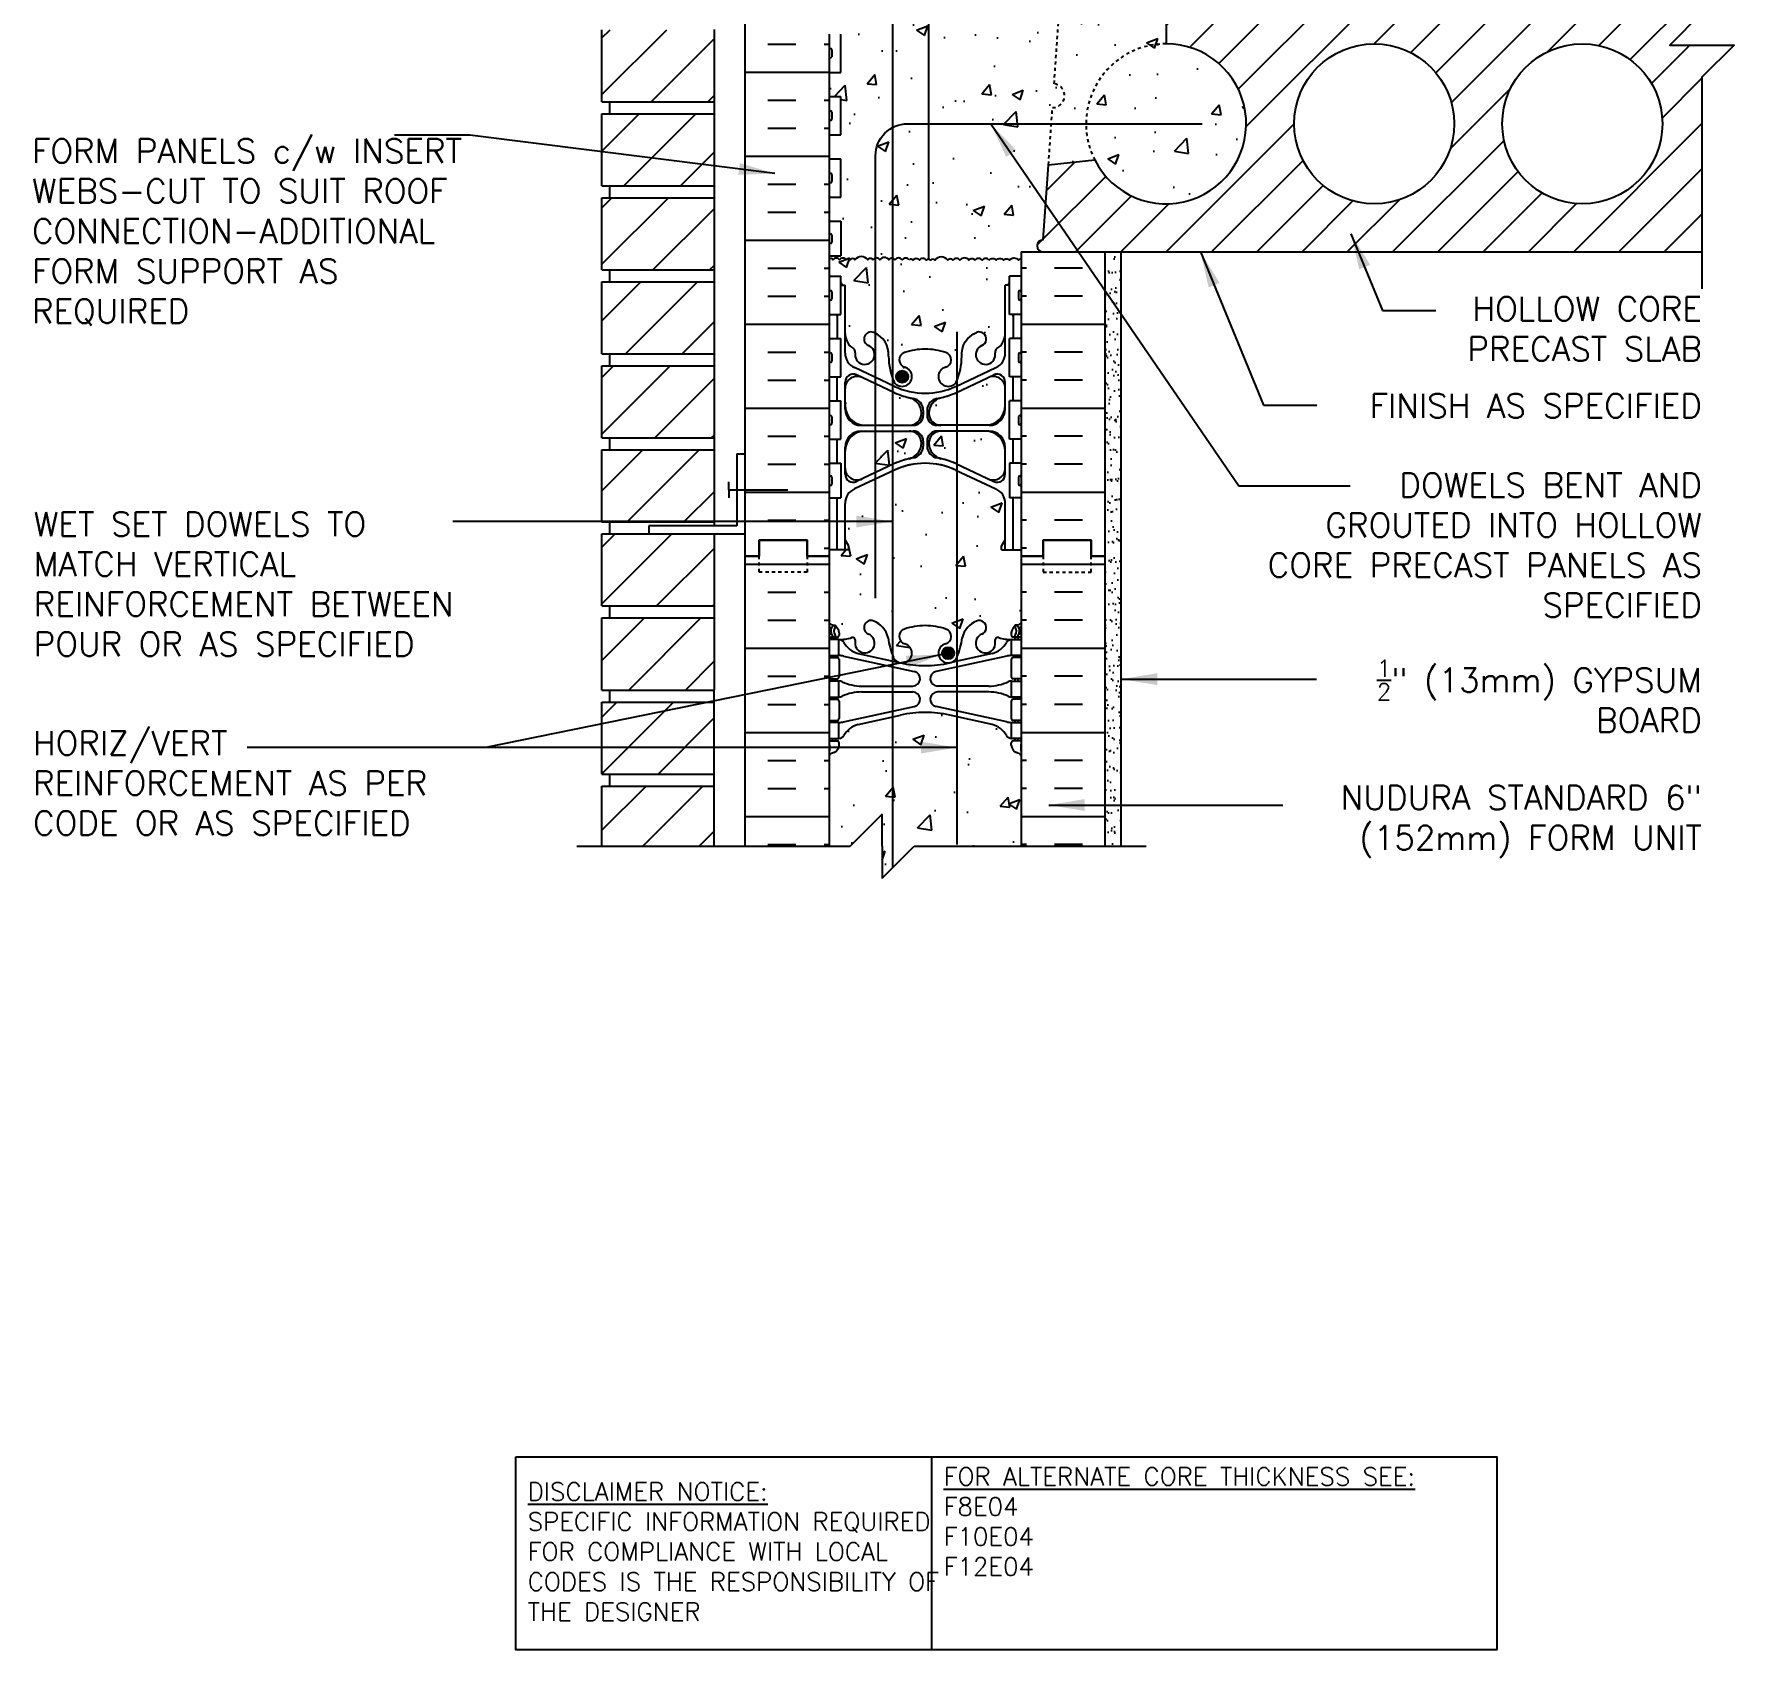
# Model space of a CAD drawing. Header units: inches. Extents: x 72.5 to 125.7, y 105.3 to 183.4.
# Drawn here: x 72.6 to 125.7, y 105.3 to 155.7 of the extents above; entities that cross this region are included whole.
import ezdxf

# ---------------------------------------------------------------- set-up
doc = ezdxf.new("R2010")
doc.units = ezdxf.units.IN
doc.header["$LTSCALE"] = 0.5
doc.header["$MEASUREMENT"] = 0
doc.linetypes.add('DASHED2', pattern=[0.375, 0.25, -0.125])
doc.linetypes.add('HIDDEN2', pattern=[0.1875, 0.125, -0.0625])
for name, color, linetype in [('HATCH', 12, 'Continuous'), ('Hidden2', 12, 'HIDDEN2'), ('line25', 2, 'Continuous'), ('LINE3', 3, 'Continuous'), ('LINE50', 5, 'Continuous'), ('LINE9', 9, 'Continuous'), ('TEXT', 4, 'Continuous'), ('Web_Edge', 9, 'Continuous')]:
    doc.layers.add(name, color=color, linetype=linetype)
doc.styles.add('DIM', font='romans.shx', dxfattribs={"width": 0.7})
doc.styles.add('ROMANS', font='romans.shx', dxfattribs={"height": 0.75})
doc.styles.get("Standard").update_dxf_attribs({"font": 'romans.shx', "height": 0.75})
doc.dimstyles.new('ext_12', dxfattribs={"dimscale": 12, "dimtxt": 0.09375, "dimasz": 0.09375, "dimexe": 0.09375, "dimexo": 0.0625, "dimgap": 0.0625, "dimtad": 1, "dimdec": 1, "dimzin": 3, "dimdsep": 46, "dimlunit": 4, "dimtxsty": 'DIM', "dimcen": 0.09, "dimdle": 0.09375, "dimclrt": 4, "dimadec": 0, "dimazin": 0, "dimtfac": 1, "dimtdec": 1, "dimtmove": 2, "dimatfit": 3, "dimfxl": 1, "dimfrac": 2, "dimtolj": 1, "dimtzin": 0, "dimarcsym": 0})

msp = doc.modelspace()

# ---------------------------------------------------------------- hatches: boundary and pattern name
at = {"layer": 'HATCH'}
h = msp.add_hatch(dxfattribs=at)
h.set_pattern_fill('ANSI31', color=256, scale=10, style=0)
h.set_pattern_definition([(45, (92.695, 173.9259), (-0.883883, 0.883883), [])])
h.paths.add_polyline_path([(93.801, 174.886), (90.301, 174.886), (90.301, 172.636), (93.801, 172.636)])
h.paths.add_polyline_path([(93.801, 177.511), (90.301, 177.511), (90.301, 175.261), (93.801, 175.261)])
h.paths.add_polyline_path([(93.801, 180.136), (90.301, 180.136), (90.301, 177.886), (93.801, 177.886)])
h.paths.add_polyline_path([(93.805, 158.504), (90.301, 158.504), (90.301, 156.254), (93.806, 156.254)])
h.paths.add_polyline_path([(93.804, 161.129), (90.301, 161.129), (90.301, 158.879), (93.805, 158.879)])
h.paths.add_polyline_path([(93.803, 163.754), (90.301, 163.754), (90.301, 161.504), (93.804, 161.504)])
h.paths.add_polyline_path([(93.802, 166.44), (90.301, 166.44), (90.301, 164.129), (93.803, 164.129)])
h.paths.add_polyline_path([(93.801, 169.636), (90.301, 169.636), (90.301, 168.94), (93.801, 168.94)])
h.paths.add_polyline_path([(93.801, 172.261), (90.301, 172.261), (90.301, 170.011), (93.801, 170.011)])
h.paths.add_polyline_path([(93.802, 132.254), (90.301, 132.254), (90.301, 130.381), (93.801, 130.381)])
h.paths.add_polyline_path([(93.802, 134.879), (90.301, 134.879), (90.301, 132.629), (93.802, 132.629)])
h.paths.add_polyline_path([(93.803, 137.504), (90.301, 137.504), (90.301, 135.254), (93.802, 135.254)])
h.paths.add_polyline_path([(93.803, 140.129), (91.763, 140.129), (90.301, 140.129), (90.301, 137.879), (93.803, 137.879)])
h.paths.add_polyline_path([(93.803, 142.754), (90.301, 142.754), (90.301, 140.504), (93.803, 140.504)])
h.paths.add_polyline_path([(93.804, 145.379), (90.301, 145.379), (90.301, 143.129), (93.804, 143.129)])
h.paths.add_polyline_path([(93.804, 148.004), (90.301, 148.004), (90.301, 145.754), (93.804, 145.754)])
h.paths.add_polyline_path([(93.805, 150.629), (90.301, 150.629), (90.301, 148.379), (93.804, 148.379)])
h.paths.add_polyline_path([(93.805, 153.254), (90.301, 153.254), (90.301, 151.004), (93.805, 151.004)])
h.paths.add_polyline_path([(93.806, 155.879), (90.301, 155.879), (90.301, 153.629), (93.805, 153.629)])
h = msp.add_hatch(dxfattribs=at)
h.set_pattern_fill('AR-CONC', color=256, scale=0.5)
h.paths.add_polyline_path([(103.399, 176.923, 0.336749), (102.737, 176.818, 0.520567), (102.35, 176.818, 0.520567), (101.85, 176.818, 0.520567), (101.004, 176.818, 0.520567), (100.722, 176.818, 0.520567), (99.827, 176.818, 0.520567), (99.087, 176.818, 0.520567), (98.394, 176.818, 0.520567), (98.174, 176.818, 0.321585), (97.399, 176.843), (97.399, 176.219, 0.064398), (97.509, 176.153), (97.599, 176.153), (97.599, 176.111, -0.249069), (97.709, 175.904), (97.709, 175.837, -0.414214), (97.646, 175.774), (97.599, 175.774), (97.599, 175.704), (97.704, 175.704, 0.10046), (98.098, 175.761, -0.601435), (98.217, 175.656, 2.182095), (98.627, 175.869, -1), (98.791, 176.278, -0.24438), (99.239, 175.757, 0.053157), (99.405, 175.143, 0.223253), (99.605, 174.978), (99.625, 174.974, 0.955472), (99.763, 175.567, -0.735593), (99.75, 176.025, -0.082755), (100.399, 176.133, -0.082755), (101.047, 176.025, -0.735593), (101.035, 175.567, 0.955472), (101.173, 174.974), (101.193, 174.978, 0.223253), (101.393, 175.143, 0.053157), (101.559, 175.757, -0.24438), (102.007, 176.278, -1), (102.171, 175.869, 2.182095), (102.581, 175.656, -0.601435), (102.7, 175.761, 0.10046), (103.094, 175.704), (103.199, 175.704), (103.199, 175.774), (103.151, 175.774, -0.414214), (103.089, 175.837), (103.089, 175.904, -0.249069), (103.199, 176.111), (103.199, 176.153), (103.289, 176.153, 0.064398), (103.399, 176.219)])
h.paths.add_polyline_path([(103.399, 172.089, 0.082415), (103.256, 172.168, -0.317837), (103.089, 172.404), (103.089, 172.472, -0.414214), (103.151, 172.534), (103.199, 172.534), (103.199, 172.604), (103.094, 172.604, -0.188973), (102.938, 172.699, 0.196323), (102.489, 173.045), (101.167, 173.336, 0.057795), (100.399, 173.425, 0.057795), (99.631, 173.336), (98.309, 173.045, 0.196323), (97.86, 172.699, -0.188973), (97.704, 172.604), (97.599, 172.604), (97.599, 172.534), (97.646, 172.534, -0.414214), (97.709, 172.472), (97.709, 172.404, -0.317837), (97.542, 172.168, 0.082415), (97.399, 172.089), (97.399, 168.94), (97.663, 168.94), (98.663, 167.94), (98.663, 169.94), (99.663, 168.94), (103.399, 168.94)])
h.paths.add_polyline_path([(103.399, 166.44), (99.663, 166.44), (98.663, 167.44), (98.663, 165.44), (97.663, 166.44), (97.399, 166.44), (97.399, 163.659, 0.082415), (97.542, 163.579, -0.317837), (97.709, 163.344), (97.709, 163.276, -0.414214), (97.646, 163.214), (97.599, 163.214), (97.599, 163.144), (97.704, 163.144, -0.188973), (97.86, 163.049, 0.196323), (98.309, 162.703), (99.631, 162.412, 0.057795), (100.399, 162.323, 0.057795), (101.167, 162.412), (102.489, 162.703, 0.196323), (102.938, 163.049, -0.188973), (103.094, 163.144), (103.199, 163.144), (103.199, 163.214), (103.151, 163.214, -0.414214), (103.089, 163.276), (103.089, 163.344, -0.317837), (103.256, 163.579, 0.082415), (103.399, 163.659)])
h.paths.add_polyline_path([(103.399, 159.529, 0.064398), (103.289, 159.595), (103.199, 159.595), (103.199, 159.637, -0.249069), (103.089, 159.844), (103.089, 159.911, -0.414214), (103.151, 159.974), (103.199, 159.974), (103.199, 160.044), (103.094, 160.044, 0.10046), (102.7, 159.987, -0.601435), (102.581, 160.092, 2.182095), (102.171, 159.879, -1), (102.007, 159.47, -0.24438), (101.559, 159.991, 0.053157), (101.393, 160.605, 1.553132), (101.035, 160.181, -0.735593), (101.047, 159.723, -0.082755), (100.399, 159.614, -0.082755), (99.75, 159.723, -0.735593), (99.763, 160.181, 1.553132), (99.405, 160.605, 0.053157), (99.239, 159.991, -0.24438), (98.791, 159.47, -1), (98.627, 159.879, 2.182095), (98.217, 160.092, -0.601435), (98.098, 159.987, 0.10046), (97.704, 160.044), (97.599, 160.044), (97.599, 159.974), (97.646, 159.974, -0.414214), (97.709, 159.911), (97.709, 159.844, -0.249069), (97.599, 159.637), (97.599, 159.595), (97.509, 159.595, 0.064398), (97.399, 159.529), (97.399, 157.44), (97.399, 155.745), (97.475, 155.745), (97.475, 156.747, -0.379483), (97.967, 157.19), (104.086, 157.19), (104.086, 157.44), (103.399, 157.44)])
h.paths.add_polyline_path([(104.375, 153.445, 0.932515), (104.427, 154.192), (104.62, 156.94), (97.968, 156.94, 0.366745), (97.725, 156.729), (97.725, 155.745), (97.764, 155.745), (97.764, 154.545), (97.399, 154.545), (97.399, 153.795), (97.764, 153.795), (97.764, 152.595), (97.399, 152.595), (97.399, 151.845), (97.764, 151.845), (97.764, 150.645), (97.399, 150.645), (97.399, 149.895), (97.764, 149.895), (97.764, 148.815), (97.399, 148.815), (97.399, 148.707, -0.498871), (97.519, 148.692, -0.520567), (97.723, 148.692, -0.520567), (97.93, 148.692, -0.520567), (98.068, 148.692, -0.520567), (98.206, 148.692, -0.520567), (98.604, 148.692, -0.520567), (98.765, 148.692, -0.520567), (98.986, 148.692, -0.520567), (99.266, 148.692, -0.520567), (99.453, 148.692, -0.520567), (99.68, 148.692, -0.507124), (99.899, 148.692, -0.498871), (100.019, 148.678, -0.520567), (100.223, 148.678, -0.520567), (100.43, 148.678, -0.520567), (100.568, 148.678, -0.520567), (100.706, 148.678, -0.520567), (101.104, 148.678, -0.520567), (101.265, 148.678, -0.520567), (101.486, 148.678, -0.520567), (101.766, 148.678, -0.520567), (101.953, 148.678, -0.520567), (102.18, 148.678, -0.507124), (102.399, 148.678, -0.507124), (102.618, 148.678, -0.520567), (102.845, 148.678, -0.520567), (103.031, 148.678, -0.520567), (103.312, 148.678, -0.198272), (103.399, 148.734), (103.399, 148.94), (104.086, 148.94, -1), (104.086, 149.315), (104.25, 151.659)])
h.paths.add_polyline_path([(107.926, 155.44), (107.926, 156.94), (106.898, 156.94), (106.898, 156.542), (106.804, 156.355), (106.71, 156.542), (106.71, 156.94), (106.024, 156.94), (104.62, 156.94), (104.427, 154.192, -0.932515), (104.375, 153.445), (104.25, 151.659), (105.696, 151.811, -0.559194)])
h.paths.add_polyline_path([(107.926, 155.44, 0.559194), (105.696, 151.811, 1.788289)])
h.paths.add_polyline_path([(102.899, 147.902), (102.999, 147.902), (102.999, 147.932, -0.327813), (103.034, 147.98), (103.034, 148.185), (103.399, 148.185), (103.399, 148.734, 0.198272), (103.312, 148.678, 0.520567), (103.031, 148.678, 0.520567), (102.845, 148.678, 0.520567), (102.618, 148.678, 0.507124), (102.399, 148.678, 0.507124), (102.18, 148.678, 0.520567), (101.953, 148.678, 0.520567), (101.766, 148.678, 0.520567), (101.486, 148.678, 0.520567), (101.265, 148.678, 0.520567), (101.104, 148.678, 0.520567), (100.706, 148.678, 0.520567), (100.568, 148.678, 0.520567), (100.43, 148.678, 0.520567), (100.223, 148.678, 0.520567), (100.019, 148.678, 0.498871), (99.899, 148.692, 0.507124), (99.68, 148.692, 0.520567), (99.453, 148.692, 0.520567), (99.266, 148.692, 0.520567), (98.986, 148.692, 0.520567), (98.765, 148.692, 0.520567), (98.604, 148.692, 0.520567), (98.206, 148.692, 0.520567), (98.068, 148.692, 0.520567), (97.93, 148.692, 0.520567), (97.723, 148.692, 0.520567), (97.519, 148.692, 0.498871), (97.399, 148.707), (97.399, 148.185), (97.764, 148.185), (97.764, 147.98, -0.327813), (97.799, 147.932), (97.799, 147.902), (97.899, 147.902), (97.899, 146.387, 0.258958), (98.158, 145.92, -0.31131), (98.215, 145.79, 2.127293), (98.627, 146.014, -1), (98.791, 146.423, -0.325306), (99.257, 145.681, 0.10488), (99.43, 144.869, 1.422913), (99.763, 145.336, -0.735593), (99.75, 145.794, -0.082755), (100.399, 145.902, -0.082755), (101.047, 145.794, -0.735593), (101.035, 145.336, 1.422913), (101.368, 144.869, 0.10488), (101.541, 145.681, -0.325306), (102.007, 146.423, -1), (102.171, 146.014, 2.127293), (102.583, 145.79, -0.31131), (102.64, 145.92, 0.258958), (102.899, 146.387)])
h.paths.add_polyline_path([(102.899, 141.084, 0.291097), (102.611, 141.537), (101.353, 142.126, 0.093369), (100.546, 142.333, 0.016332), (100.399, 142.338, 0.109869), (99.445, 142.126), (98.187, 141.537, 0.291097), (97.899, 141.084), (97.899, 139.943), (98.019, 139.743), (98.019, 139.631), (97.399, 139.631), (97.399, 139.44), (97.399, 137.351, 0.064398), (97.509, 137.285), (97.599, 137.285), (97.599, 137.243, -0.249069), (97.709, 137.036), (97.709, 136.969, -0.414214), (97.646, 136.906), (97.599, 136.906), (97.599, 136.836), (97.704, 136.836, 0.10046), (98.098, 136.893, -0.601435), (98.217, 136.788, 2.182095), (98.627, 137.001, -1), (98.791, 137.41, -0.24438), (99.239, 136.889, 0.053157), (99.405, 136.275, 1.553132), (99.763, 136.699, -0.735593), (99.75, 137.157, -0.082755), (100.399, 137.265, -0.082755), (101.047, 137.157, -0.735593), (101.035, 136.699, 1.553132), (101.393, 136.275, 0.053157), (101.559, 136.889, -0.24438), (102.007, 137.41, -1), (102.171, 137.001, 2.182095), (102.581, 136.788, -0.601435), (102.7, 136.893, 0.10046), (103.094, 136.836), (103.199, 136.836), (103.199, 136.906), (103.151, 136.906, -0.414214), (103.089, 136.969), (103.089, 137.036, -0.249069), (103.199, 137.243), (103.199, 137.285), (103.289, 137.285, 0.064398), (103.399, 137.351), (103.399, 139.44), (103.399, 139.631), (102.779, 139.631), (102.779, 139.743), (102.899, 139.943)])
h.paths.add_polyline_path([(103.399, 133.221, 0.082415), (103.256, 133.3, -0.317837), (103.089, 133.536), (103.089, 133.604, -0.414214), (103.151, 133.666), (103.199, 133.666), (103.199, 133.736), (103.094, 133.736, -0.188973), (102.938, 133.831, 0.196323), (102.489, 134.177), (101.167, 134.468, 0.057795), (100.399, 134.557, 0.057795), (99.631, 134.468), (98.309, 134.177, 0.196323), (97.86, 133.831, -0.188973), (97.704, 133.736), (97.599, 133.736), (97.599, 133.666), (97.646, 133.666, -0.414214), (97.709, 133.604), (97.709, 133.536, -0.317837), (97.542, 133.3, 0.082415), (97.399, 133.221), (97.399, 130.381), (98.055, 130.381), (99.055, 131.381), (99.055, 130.381), (99.055, 129.381), (100.055, 130.381), (103.399, 130.381)])
h.paths.add_polyline_path([(99.896, 144.385, -0.053094), (99.445, 144.54), (98.433, 145.014, 0.549071), (97.899, 144.674), (97.899, 144.147, 0.414214), (98.524, 143.522), (99.909, 143.522, 0.085652), (100.035, 143.544, 0.316711), (100.284, 143.896, 0.350119)])
h.paths.add_polyline_path([(100.284, 142.968, 0.413582), (99.909, 143.342), (98.524, 143.342, 0.414214), (97.899, 142.717), (97.899, 142.19, 0.549071), (98.433, 141.851), (99.445, 142.325, -0.053094), (99.896, 142.48, 0.350119)])
h.paths.add_polyline_path([(102.899, 142.717, 0.414214), (102.274, 143.342), (100.889, 143.342, 0.413582), (100.514, 142.968, 0.350119), (100.902, 142.48, -0.053094), (101.353, 142.325), (102.365, 141.851, 0.549071), (102.899, 142.19)])
h.paths.add_polyline_path([(102.899, 144.674, 0.549071), (102.365, 145.014), (101.353, 144.54, -0.053094), (100.902, 144.385, 0.350119), (100.514, 143.896, 0.413582), (100.889, 143.522), (102.274, 143.522, 0.414214), (102.899, 144.147)])
h = msp.add_hatch(dxfattribs=at)
h.set_pattern_fill('INSUL', color=256, scale=7, style=0)
h.set_pattern_definition([(0, (-2828.7627, -257.5695), (0, 2.625), []), (0, (-2828.7627, -256.6945), (0, 2.625), [0.875, -0.875]), (0, (-2828.7627, -255.8195), (0, 2.625), [0.875, -0.875])])
h.paths.add_polyline_path([(94.774, 139.44), (95.211, 139.44), (95.211, 139.94), (96.711, 139.94), (96.711, 139.44), (97.399, 139.44), (97.399, 157.44), (96.711, 157.44), (96.711, 157.94), (95.211, 157.94), (95.211, 157.44), (94.774, 157.44)])
h = msp.add_hatch(dxfattribs=at)
h.set_pattern_fill('ANSI31', color=256, scale=8, style=0)
edge = h.paths.add_edge_path()
edge.add_arc((114.426, 152.94), 2.5, 0, 360)
edge = h.paths.add_edge_path()
edge.add_arc((120.926, 152.94), 2.5, 0, 360)
edge = h.paths.add_edge_path()
edge.add_line((124.664, 148.94), (124.664, 154.401))
edge.add_line((124.664, 154.401), (125.664, 155.401))
edge.add_line((125.664, 155.401), (123.664, 155.401))
edge.add_line((123.664, 155.401), (124.664, 156.401))
edge.add_line((124.664, 156.401), (124.664, 156.94))
edge.add_line((124.664, 156.94), (107.926, 156.94))
edge.add_line((107.926, 156.94), (107.926, 155.44))
edge.add_arc((107.926, 152.94), 2.5, -153.1454, 90, ccw=False)
edge.add_line((105.696, 151.811), (104.25, 151.659))
edge.add_line((104.25, 151.659), (104.086, 149.315))
edge.add_arc((104.086, 149.127), 0.188, 90, 270)
edge.add_line((104.086, 148.94), (124.664, 148.94))
h = msp.add_hatch(dxfattribs=at)
h.set_pattern_fill('AR-CONC', color=256, scale=0.5, style=0)
h.paths.add_polyline_path([(108.205, 154.901), (107.959, 154.901), (107.959, 152.834), (108.205, 152.886)])
h = msp.add_hatch(dxfattribs=at)
h.set_pattern_fill('INSUL', color=256, scale=7, style=0)
h.set_pattern_definition([(180, (3029.5604, -257.5695), (0, 2.625), []), (180, (3029.5604, -256.6945), (0, 2.625), [0.875, -0.875]), (180, (3029.5604, -255.8195), (0, 2.625), [0.875, -0.875])])
h.paths.add_polyline_path([(106.024, 148.94), (103.399, 148.94), (103.399, 139.44), (104.086, 139.44), (104.086, 139.94), (105.586, 139.94), (105.586, 139.44), (106.024, 139.44)])
h = msp.add_hatch(dxfattribs=at)
h.set_pattern_fill('AR-SAND', color=256, scale=0.25, style=0)
h.set_pattern_definition([(37.5, (-69.43486, -19.1663), (-0.01574834, 0.48170594), [0, -0.38, 0, -0.425, 0, -0.40625]), (7.5, (-69.43486, -19.1663), (0.4424442, 0.7055365), [0, -0.205, 0, -0.3425, 0, -0.13125]), (327.5, (-69.74236, -19.1663), (0.7785355, 0.00141476), [0, -0.125, 0, -0.45, 0, -0.5875]), (317.5, (-69.74236, -19.1663), (0.7515317, 0.2194189), [0, -0.0625, 0, -0.295, 0, -0.3375])])
h.paths.add_polyline_path([(106.024, 139.381), (106.024, 130.381), (106.524, 130.381), (106.524, 148.94), (106.024, 148.94)])
h = msp.add_hatch(dxfattribs=at)
h.set_pattern_fill('INSUL', color=256, scale=7, style=0)
h.set_pattern_definition([(0, (-2828.7627, -275.5695), (0, 2.625), []), (0, (-2828.7627, -274.6945), (0, 2.625), [0.875, -0.875]), (0, (-2828.7627, -273.8195), (0, 2.625), [0.875, -0.875])])
h.paths.add_polyline_path([(94.774, 130.381), (97.399, 130.381), (97.399, 139.44), (96.711, 139.44), (96.711, 139.94), (95.211, 139.94), (95.211, 139.44), (94.774, 139.44)])
h = msp.add_hatch(dxfattribs=at)
h.set_pattern_fill('INSUL', color=256, scale=7, style=0)
h.set_pattern_definition([(180, (3029.5604, -275.5695), (0, 2.625), []), (180, (3029.5604, -274.6945), (0, 2.625), [0.875, -0.875]), (180, (3029.5604, -273.8195), (0, 2.625), [0.875, -0.875])])
h.paths.add_polyline_path([(103.399, 130.381), (106.024, 130.381), (106.024, 139.44), (105.586, 139.44), (105.586, 139.94), (104.086, 139.94), (104.086, 139.44), (103.399, 139.44)])
at = {"layer": 'LINE3'}
h = msp.add_hatch(color=256, dxfattribs=at)
h.paths.add_polyline_path([(99.865, 145.077, 0.831395), (99.496, 145.077)])
h.paths.add_polyline_path([(99.868, 145.042, 0.045935), (99.865, 145.077), (99.496, 145.077, 0.045935), (99.493, 145.042, 1)])
h = msp.add_hatch(color=256, dxfattribs=at)
h.paths.add_polyline_path([(101.302, 136.44, 0.831395), (100.933, 136.44)])
h.paths.add_polyline_path([(101.305, 136.406, 0.045935), (101.302, 136.44), (100.933, 136.44, 0.045935), (100.93, 136.406, 1)])

# ---------------------------------------------------------------- linework, layer by layer
at = {"layer": 'HATCH'}
for points in [[(99.899, 148.692, 0.507124), (99.68, 148.692, 0.520567), (99.453, 148.692, 0.520567), (99.266, 148.692, 0.520567), (98.986, 148.692, 0.520567), (98.765, 148.692, 0.520567), (98.604, 148.692, 0.520567), (98.206, 148.692, 0.520567), (98.068, 148.692, 0.520567), (97.93, 148.692, 0.520567), (97.723, 148.692, 0.520567), (97.519, 148.692, 0.520567), (97.395, 148.703)], [(102.399, 148.678, 0.507124), (102.18, 148.678, 0.520567), (101.953, 148.678, 0.520567), (101.766, 148.678, 0.520567), (101.486, 148.678, 0.520567), (101.265, 148.678, 0.520567), (101.104, 148.678, 0.520567), (100.706, 148.678, 0.520567), (100.568, 148.678, 0.520567), (100.43, 148.678, 0.520567), (100.223, 148.678, 0.520567), (100.019, 148.678, 0.498871), (99.899, 148.692, 0.498871)], [(102.399, 148.678, -0.507124), (102.618, 148.678, -0.520567), (102.845, 148.678, -0.520567), (103.031, 148.678, -0.520567), (103.312, 148.678, -0.198272), (103.399, 148.734, -0.198272)]]:
    msp.add_lwpolyline(points, format="xyb", dxfattribs=at)
at = {"layer": 'Hidden2'}
for p, q in [((104.427, 154.192), (104.62, 156.94)), ((104.25, 151.659), (104.375, 153.445))]:
    msp.add_line(p, q, dxfattribs=at)
for centre, radius, start, end in [((107.926, 152.94), 2.5, 90, 206.8546), ((104.375, 153.82), 0.375, 270, 82)]:
    msp.add_arc(centre, radius, start, end, dxfattribs=at)
at = {"layer": 'line25'}
for p, q in [((107.926, 156.94), (107.926, 155.44)), ((90.301, 153.629), (90.301, 155.879)), ((93.806, 155.883), (93.803, 140.379)), ((97.399, 155.745), (97.399, 139.44)), ((97.764, 154.545), (97.764, 155.745)), ((97.399, 154.545), (97.764, 154.545)), ((90.301, 153.629), (93.805, 153.629)), ((90.551, 153.254), (90.551, 153.629)), ((90.551, 153.254), (90.551, 153.629)), ((97.399, 153.795), (97.764, 153.795)), ((97.764, 152.595), (97.764, 153.795)), ((90.301, 151.004), (90.301, 153.254)), ((90.301, 153.254), (93.805, 153.254)), ((97.399, 152.595), (97.764, 152.595)), ((97.399, 151.845), (97.764, 151.845)), ((97.764, 150.645), (97.764, 151.845)), ((104.086, 149.315), (104.25, 151.659)), ((104.25, 151.659), (105.696, 151.811)), ((90.301, 151.004), (93.805, 151.004)), ((90.551, 150.629), (90.551, 151.004)), ((90.551, 150.629), (90.551, 151.004)), ((90.301, 148.379), (90.301, 150.629)), ((90.301, 150.629), (93.805, 150.629)), ((97.399, 150.645), (97.764, 150.645)), ((97.399, 149.895), (97.764, 149.895)), ((97.764, 149.895), (97.764, 148.815)), ((97.399, 148.815), (97.764, 148.815)), ((103.399, 148.94), (124.664, 148.94)), ((103.399, 148.94), (103.399, 139.44)), ((104.086, 148.94), (124.664, 148.94)), ((90.301, 148.379), (93.804, 148.379)), ((90.551, 148.004), (90.551, 148.379)), ((90.551, 148.004), (90.551, 148.379)), ((97.399, 148.185), (97.764, 148.185)), ((97.764, 146.985), (97.764, 148.185)), ((103.399, 148.185), (103.034, 148.185)), ((103.034, 146.985), (103.034, 148.185)), ((90.301, 145.754), (90.301, 148.004)), ((90.301, 148.004), (93.804, 148.004)), ((97.399, 146.985), (97.764, 146.985)), ((103.399, 146.985), (103.034, 146.985)), ((97.399, 146.235), (97.764, 146.235)), ((97.764, 145.035), (97.764, 146.235)), ((103.034, 145.035), (103.034, 146.235)), ((103.399, 146.235), (103.034, 146.235)), ((90.301, 145.754), (93.804, 145.754)), ((90.551, 145.379), (90.551, 145.754)), ((90.551, 145.379), (90.551, 145.754)), ((90.301, 143.129), (90.301, 145.379)), ((90.301, 145.379), (93.804, 145.379)), ((97.399, 145.035), (97.764, 145.035)), ((103.399, 145.035), (103.034, 145.035)), ((97.399, 144.285), (97.764, 144.285)), ((97.764, 143.085), (97.764, 144.285)), ((103.399, 144.285), (103.034, 144.285)), ((103.034, 143.085), (103.034, 144.285)), ((90.301, 143.129), (93.804, 143.129)), ((90.551, 142.754), (90.551, 143.129)), ((90.551, 142.754), (90.551, 143.129)), ((97.399, 143.085), (97.764, 143.085)), ((103.399, 143.085), (103.034, 143.085)), ((90.301, 140.504), (90.301, 142.754)), ((90.301, 142.754), (93.803, 142.754)), ((97.399, 142.335), (97.764, 142.335)), ((97.764, 142.335), (97.764, 141.255)), ((103.399, 142.335), (103.034, 142.335)), ((103.034, 142.335), (103.034, 141.255)), ((97.399, 141.255), (97.764, 141.255)), ((103.399, 141.255), (103.034, 141.255)), ((90.301, 140.504), (93.803, 140.504)), ((90.551, 140.129), (90.551, 140.504)), ((90.551, 140.129), (90.551, 140.504)), ((90.301, 137.879), (90.301, 140.129)), ((90.301, 140.129), (93.801, 140.129)), ((93.803, 140.129), (93.801, 130.381)), ((97.399, 139.44), (97.399, 130.381)), ((103.399, 139.44), (103.399, 130.381)), ((90.301, 137.879), (93.803, 137.879)), ((90.551, 137.504), (90.551, 137.879)), ((90.551, 137.504), (90.551, 137.879)), ((90.301, 135.254), (90.301, 137.504)), ((90.301, 137.504), (93.803, 137.504)), ((90.301, 135.254), (93.802, 135.254)), ((90.301, 132.629), (90.301, 134.879)), ((90.301, 134.879), (93.802, 134.879)), ((90.551, 134.879), (90.551, 135.254)), ((90.551, 134.879), (90.551, 135.254)), ((90.301, 132.629), (93.801, 132.629)), ((90.301, 130.381), (90.301, 132.254)), ((90.301, 132.254), (93.801, 132.254)), ((90.551, 132.254), (90.551, 132.629)), ((90.551, 132.254), (90.551, 132.629))]:
    msp.add_line(p, q, dxfattribs=at)
for centre in [(114.426, 152.94), (120.926, 152.94)]:
    msp.add_circle(centre, 2.5, dxfattribs=at)
for centre, radius, start, end in [((107.926, 152.94), 2.5, 206.8546, 90), ((104.086, 149.127), 0.188, 90, 270)]:
    msp.add_arc(centre, radius, start, end, dxfattribs=at)
at = {"layer": 'LINE3'}
for p, q in [((99.376, 166.727), (99.376, 129.701)), ((100.499, 166.44), (100.499, 148.714)), ((101.392, 146.44), (101.392, 130.433))]:
    msp.add_line(p, q, dxfattribs=at)
msp.add_lwpolyline([(98.848, 138.124), (98.848, 151.94, -0.414214), (99.848, 152.94), (109.047, 152.94)], format="xyb", dxfattribs=at)
for centre in [(99.68, 145.042), (101.117, 136.406)]:
    msp.add_circle(centre, 0.188, dxfattribs=at)
at = {"layer": 'LINE50'}
for p, q in [((94.774, 139.44), (94.774, 157.44)), ((106.024, 139.381), (106.024, 148.94)), ((94.774, 130.381), (94.774, 139.44)), ((106.024, 130.381), (106.024, 139.44))]:
    msp.add_line(p, q, dxfattribs=at)
for points in [[(97.399, 139.44), (96.711, 139.44), (96.711, 139.94), (95.211, 139.94), (95.211, 139.44), (94.774, 139.44)], [(94.774, 139.44), (95.211, 139.44), (95.211, 139.94), (96.711, 139.94), (96.711, 139.44), (97.399, 139.44)], [(103.399, 139.44), (104.086, 139.44), (104.086, 139.94), (105.586, 139.94), (105.586, 139.44), (106.024, 139.44)], [(106.024, 139.44), (105.586, 139.44), (105.586, 139.94), (104.086, 139.94), (104.086, 139.44), (103.399, 139.44)]]:
    msp.add_lwpolyline(points, dxfattribs=at)
at = {"layer": 'LINE9'}
for p, q in [((97.399, 155.255), (97.399, 155.035)), ((97.399, 155.2), (97.399, 155.2)), ((97.399, 155.09), (97.399, 155.09)), ((97.439, 155.295), (97.439, 155.295)), ((97.479, 155.255), (97.479, 155.035)), ((97.439, 154.995), (97.439, 154.995)), ((97.399, 153.305), (97.399, 153.085)), ((97.399, 153.25), (97.399, 153.25)), ((97.399, 153.14), (97.399, 153.14)), ((97.439, 153.345), (97.439, 153.345)), ((97.439, 153.045), (97.439, 153.045)), ((97.479, 153.305), (97.479, 153.085)), ((97.399, 151.355), (97.399, 151.135)), ((97.439, 151.395), (97.439, 151.395)), ((97.479, 151.355), (97.479, 151.135)), ((97.399, 151.3), (97.399, 151.3)), ((97.399, 151.19), (97.399, 151.19)), ((97.439, 151.095), (97.439, 151.095)), ((97.399, 149.465), (97.399, 149.245)), ((97.399, 149.41), (97.399, 149.41)), ((97.399, 149.3), (97.399, 149.3)), ((97.439, 149.505), (97.439, 149.505)), ((97.479, 149.465), (97.479, 149.245)), ((97.439, 149.205), (97.439, 149.205)), ((106.524, 130.381), (106.524, 148.94)), ((97.399, 147.695), (97.399, 147.475)), ((97.399, 147.64), (97.399, 147.64)), ((97.439, 147.735), (97.439, 147.735)), ((97.479, 147.695), (97.479, 147.475)), ((97.799, 147.932), (97.799, 147.902)), ((97.799, 147.932), (97.799, 147.932)), ((97.799, 147.902), (97.899, 147.902)), ((97.899, 145.78), (97.899, 147.902)), ((102.999, 147.902), (102.899, 147.902)), ((102.899, 145.78), (102.899, 147.902)), ((102.999, 147.932), (102.999, 147.902)), ((102.999, 147.932), (102.999, 147.932)), ((103.319, 147.695), (103.319, 147.475)), ((103.359, 147.735), (103.359, 147.735)), ((103.399, 147.695), (103.399, 147.475)), ((103.399, 147.64), (103.399, 147.64)), ((97.399, 147.53), (97.399, 147.53)), ((97.439, 147.435), (97.439, 147.435)), ((103.359, 147.435), (103.359, 147.435)), ((103.399, 147.53), (103.399, 147.53)), ((97.649, 146.985), (97.649, 146.235)), ((103.149, 146.985), (103.149, 146.235)), ((97.399, 145.745), (97.399, 145.525)), ((97.399, 145.69), (97.399, 145.69)), ((97.399, 145.58), (97.399, 145.58)), ((97.439, 145.785), (97.439, 145.785)), ((97.479, 145.745), (97.479, 145.525)), ((103.319, 145.745), (103.319, 145.525)), ((103.359, 145.785), (103.359, 145.785)), ((103.399, 145.745), (103.399, 145.525)), ((103.399, 145.69), (103.399, 145.69)), ((103.399, 145.58), (103.399, 145.58)), ((97.439, 145.485), (97.439, 145.485)), ((99.445, 144.738), (98.187, 145.327)), ((99.445, 144.738), (98.187, 145.327)), ((99.445, 144.54), (98.255, 145.097)), ((99.445, 144.54), (98.255, 145.097)), ((101.353, 144.738), (102.611, 145.327)), ((101.353, 144.738), (102.611, 145.327)), ((101.353, 144.54), (102.543, 145.097)), ((101.353, 144.54), (102.543, 145.097)), ((103.359, 145.485), (103.359, 145.485)), ((97.899, 144.022), (97.899, 144.87)), ((102.899, 144.022), (102.899, 144.87)), ((100.339, 143.989), (100.339, 143.835)), ((100.459, 143.989), (100.459, 143.835)), ((97.399, 143.795), (97.399, 143.575)), ((97.399, 143.74), (97.399, 143.74)), ((97.399, 143.63), (97.399, 143.63)), ((97.439, 143.835), (97.439, 143.835)), ((97.439, 143.535), (97.439, 143.535)), ((97.479, 143.795), (97.479, 143.575)), ((98.399, 143.522), (100.026, 143.522)), ((98.399, 143.522), (99.909, 143.522)), ((100.284, 143.897), (100.284, 143.897)), ((100.514, 143.897), (100.514, 143.897)), ((102.399, 143.522), (100.771, 143.522)), ((102.399, 143.522), (100.889, 143.522)), ((103.319, 143.795), (103.319, 143.575)), ((103.359, 143.835), (103.359, 143.835)), ((103.359, 143.535), (103.359, 143.535)), ((103.399, 143.795), (103.399, 143.575)), ((103.399, 143.74), (103.399, 143.74)), ((103.399, 143.63), (103.399, 143.63)), ((98.399, 143.342), (100.026, 143.342)), ((98.399, 143.342), (99.909, 143.342)), ((100.339, 143.03), (100.339, 142.875)), ((100.459, 143.03), (100.459, 142.875)), ((102.399, 143.342), (100.771, 143.342)), ((102.399, 143.342), (100.889, 143.342)), ((94.513, 142.629), (94.513, 140.379)), ((94.513, 142.629), (94.763, 142.629)), ((97.899, 141.994), (97.899, 142.842)), ((99.445, 142.325), (98.255, 141.767)), ((99.445, 142.325), (98.255, 141.767)), ((101.353, 142.325), (102.543, 141.767)), ((101.353, 142.325), (102.543, 141.767)), ((102.899, 141.994), (102.899, 142.842)), ((97.399, 141.905), (97.399, 141.685)), ((97.399, 141.85), (97.399, 141.85)), ((97.439, 141.945), (97.439, 141.945)), ((97.479, 141.905), (97.479, 141.685)), ((99.445, 142.126), (98.187, 141.537)), ((99.445, 142.126), (98.187, 141.537)), ((101.353, 142.126), (102.611, 141.537)), ((101.353, 142.126), (102.611, 141.537)), ((103.319, 141.905), (103.319, 141.685)), ((103.359, 141.945), (103.359, 141.945)), ((103.399, 141.905), (103.399, 141.685)), ((103.399, 141.85), (103.399, 141.85)), ((94.263, 141.504), (94.263, 141.754)), ((94.263, 141.504), (96.109, 141.504)), ((94.263, 141.504), (94.263, 141.254)), ((97.399, 141.74), (97.399, 141.74)), ((97.439, 141.645), (97.439, 141.645)), ((103.359, 141.645), (103.359, 141.645)), ((103.399, 141.74), (103.399, 141.74)), ((97.899, 139.631), (97.899, 141.084)), ((102.899, 139.631), (102.899, 141.084)), ((94.513, 140.379), (91.763, 140.379)), ((91.763, 140.379), (91.763, 140.129)), ((91.763, 140.129), (94.763, 140.129)), ((98.019, 139.743), (97.899, 139.943)), ((98.019, 139.631), (98.019, 139.743)), ((102.779, 139.743), (102.899, 139.943)), ((102.779, 139.631), (102.779, 139.743)), ((98.019, 139.631), (97.399, 139.631)), ((102.779, 139.631), (103.399, 139.631)), ((99.055, 131.381), (98.055, 130.381)), ((99.055, 130.381), (99.055, 131.381)), ((89.517, 130.381), (98.055, 130.381)), ((99.055, 130.381), (99.055, 129.381)), ((99.055, 129.381), (100.055, 130.381)), ((100.055, 130.381), (107.301, 130.381))]:
    msp.add_line(p, q, dxfattribs=at)
for points in [[(124.664, 162.558), (124.664, 156.401), (123.664, 155.401), (124.664, 155.401), (125.664, 155.401), (124.664, 154.401), (124.664, 147.789)], [(97.649, 146.936), (97.649, 146.985)], [(103.149, 146.936), (103.149, 146.985)], [(97.649, 144.285), (97.649, 145.035)], [(103.149, 144.285), (103.149, 145.035)], [(97.649, 142.335), (97.649, 143.085)], [(103.149, 142.335), (103.149, 143.085)], [(97.649, 139.631), (97.649, 141.255)], [(103.149, 139.631), (103.149, 141.255)]]:
    msp.add_lwpolyline(points, dxfattribs=at)
for points in [[(99.257, 145.681, 0.325312), (98.791, 146.423)], [(101.541, 145.681, -0.325312), (102.007, 146.423)]]:
    msp.add_lwpolyline(points, format="xyb", dxfattribs=at)
at = {"layer": 'LINE9', "linetype": 'DASHED2', "ltscale": 0.15}
for points in [[(96.711, 139.44), (96.711, 139.44), (96.711, 138.94), (95.211, 138.94), (95.211, 139.44), (95.211, 139.44)], [(96.711, 139.44), (96.711, 139.44), (96.711, 138.94), (95.211, 138.94), (95.211, 139.44), (95.211, 139.44)], [(104.086, 139.44), (104.086, 139.44), (104.086, 138.94), (105.586, 138.94), (105.586, 139.44), (105.586, 139.44)], [(104.086, 139.44), (104.086, 139.44), (104.086, 138.94), (105.586, 138.94), (105.586, 139.44), (105.586, 139.44)]]:
    msp.add_lwpolyline(points, dxfattribs=at)
at = {"layer": 'LINE9'}
for centre, radius, start, end in [((97.439, 155.255), 0.04, 90, 180), ((97.439, 155.255), 0.04, 0, 90), ((97.439, 155.035), 0.04, 180, 270), ((97.439, 155.035), 0.04, 270, 0), ((97.439, 153.305), 0.04, 90, 180), ((97.439, 153.085), 0.04, 180, 270), ((97.439, 153.305), 0.04, 0, 90), ((97.439, 153.085), 0.04, 270, 0), ((97.439, 151.355), 0.04, 90, 180), ((97.439, 151.355), 0.04, 0, 90), ((97.439, 151.135), 0.04, 180, 270), ((97.439, 151.135), 0.04, 270, 0), ((97.439, 149.465), 0.04, 90, 180), ((97.439, 149.245), 0.04, 180, 270), ((97.439, 149.465), 0.04, 0, 90), ((97.439, 149.245), 0.04, 270, 0), ((97.439, 147.695), 0.04, 90, 180), ((97.439, 147.695), 0.04, 0, 90), ((97.749, 147.932), 0.05, 0, 72.5993), ((103.049, 147.932), 0.05, 107.4007, 180), ((103.359, 147.695), 0.04, 90, 180), ((103.359, 147.695), 0.04, 360, 90), ((97.439, 147.475), 0.04, 180, 270), ((97.439, 147.475), 0.04, 270, 0), ((103.359, 147.475), 0.04, 180, 270), ((103.359, 147.475), 0.04, 270, 0), ((98.449, 146.387), 0.55, 180, 238.0732), ((98.709, 146.219), 0.22, 68.1963, 248.1963), ((102.089, 146.219), 0.22, 291.8037, 111.8037), ((102.349, 146.387), 0.55, 301.9268, 0), ((97.439, 145.745), 0.04, 90, 180), ((97.439, 145.525), 0.04, 180, 270), ((97.439, 145.745), 0.04, 0, 90), ((97.439, 145.525), 0.04, 270, 0), ((98.399, 145.78), 0.5, 180, 244.9204), ((98.092, 145.814), 0.125, 348.9056, 58.0732), ((98.514, 145.731), 0.305, 168.9056, 68.1963), ((101.257, 145.681), 2, 180.0146, 203.9638), ((99.828, 145.567), 0.24, 108.923, 254.2747), ((100.399, 143.902), 2, 90, 108.923), ((100.399, 143.902), 2, 71.077, 90), ((100.97, 145.567), 0.24, 285.7253, 71.077), ((99.541, 145.681), 2, 336.0362, 359.9854), ((102.284, 145.731), 0.305, 111.8037, 11.0944), ((102.706, 145.814), 0.125, 121.9268, 191.0944), ((102.399, 145.78), 0.5, 295.0796, 0), ((103.359, 145.745), 0.04, 90, 180), ((103.359, 145.525), 0.04, 180, 270), ((103.359, 145.745), 0.04, 360, 90), ((103.359, 145.525), 0.04, 270, 0), ((98.149, 144.87), 0.25, 64.9204, 180), ((98.274, 144.674), 0.375, 64.9204, 180), ((98.274, 144.674), 0.375, 64.9204, 180), ((99.68, 145.042), 0.305, 214.6703, 74.2747), ((101.117, 145.042), 0.305, 105.7253, 325.3297), ((102.524, 144.674), 0.375, 0, 115.0796), ((102.524, 144.674), 0.375, 0, 115.0796), ((102.649, 144.87), 0.25, 0, 115.0796), ((100.399, 146.776), 2.25, 244.9204, 270), ((100.399, 146.578), 2.25, 244.9204, 260.4613), ((100.399, 146.578), 2.25, 244.9204, 256.7462), ((100.399, 146.776), 2.25, 270, 295.0796), ((100.399, 146.578), 2.25, 279.5387, 295.0796), ((100.399, 146.578), 2.25, 283.2538, 295.0796), ((98.524, 144.147), 0.625, 180, 270), ((98.524, 144.147), 0.625, 180, 270), ((98.399, 144.022), 0.5, 180, 270), ((98.399, 144.022), 0.5, 180, 270), ((99.784, 143.897), 0.5, 0, 77.0773), ((99.964, 143.989), 0.375, 360, 80.4613), ((100.834, 143.989), 0.375, 99.5387, 180), ((101.014, 143.897), 0.5, 102.9227, 180), ((102.274, 144.147), 0.625, 270, 0), ((102.274, 144.147), 0.625, 270, 0), ((102.399, 144.022), 0.5, 270, 0), ((102.399, 144.022), 0.5, 270, 0), ((97.439, 143.795), 0.04, 90, 180), ((97.439, 143.575), 0.04, 180, 270), ((97.439, 143.795), 0.04, 0, 90), ((97.439, 143.575), 0.04, 270, 0), ((99.909, 143.897), 0.375, 270, 0), ((99.909, 143.897), 0.375, 270, 289.5821), ((100.026, 143.835), 0.312, 270, 0), ((100.771, 143.835), 0.312, 180, 270), ((100.889, 143.897), 0.375, 180, 270), ((100.889, 143.897), 0.375, 250.4179, 270), ((103.359, 143.795), 0.04, 90, 180), ((103.359, 143.575), 0.04, 180, 270), ((103.359, 143.795), 0.04, 360, 90), ((103.359, 143.575), 0.04, 270, 0), ((98.524, 142.717), 0.625, 90, 180), ((98.399, 142.842), 0.5, 90, 180), ((98.524, 142.717), 0.625, 90, 180), ((98.399, 142.842), 0.5, 90, 180), ((99.784, 142.967), 0.5, 282.9227, 0), ((99.909, 142.967), 0.375, 0, 90), ((99.909, 142.967), 0.375, 63.1882, 90), ((100.026, 143.03), 0.312, 0, 90), ((99.964, 142.875), 0.375, 279.5387, 0), ((100.771, 143.03), 0.312, 90, 180), ((100.834, 142.875), 0.375, 180, 260.4613), ((100.889, 142.967), 0.375, 90, 180), ((101.014, 142.967), 0.5, 180, 257.0773), ((100.889, 142.967), 0.375, 90, 116.8118), ((102.274, 142.717), 0.625, 360, 90), ((102.274, 142.717), 0.625, 360, 90), ((102.399, 142.842), 0.5, 0, 90), ((102.399, 142.842), 0.5, 0, 90), ((100.399, 140.287), 2.25, 99.5387, 115.0796), ((100.399, 140.287), 2.25, 102.9227, 115.0796), ((100.399, 140.088), 2.25, 90, 115.0796), ((100.399, 140.088), 2.25, 93.7428, 115.0796), ((99.784, 142.967), 0.5, 282.9227, 324.4006), ((100.399, 140.088), 2.25, 64.9204, 90), ((100.399, 140.088), 2.25, 64.9204, 86.2572), ((101.014, 142.967), 0.5, 215.5994, 257.0773), ((100.399, 140.287), 2.25, 64.9204, 80.4613), ((100.399, 140.287), 2.25, 64.9204, 77.0773), ((97.439, 141.905), 0.04, 90, 180), ((97.439, 141.905), 0.04, 0, 90), ((98.274, 142.19), 0.375, 180, 295.0796), ((98.274, 142.19), 0.375, 180, 295.0796), ((98.149, 141.994), 0.25, 180, 295.0796), ((102.524, 142.19), 0.375, 244.9204, 360), ((102.524, 142.19), 0.375, 244.9204, 360), ((102.649, 141.994), 0.25, 244.9204, 0), ((103.359, 141.905), 0.04, 90, 180), ((103.359, 141.905), 0.04, 360, 90), ((97.439, 141.685), 0.04, 180, 270), ((97.439, 141.685), 0.04, 270, 0), ((98.399, 141.084), 0.5, 115.0796, 180), ((102.399, 141.084), 0.5, 0, 64.9204), ((103.359, 141.685), 0.04, 180, 270), ((103.359, 141.685), 0.04, 270, 0)]:
    msp.add_arc(centre, radius, start, end, dxfattribs=at)
at = {"layer": 'TEXT'}
msp.add_lwpolyline([(87.616, 111.308), (100.599, 111.308), (100.599, 105.27), (87.616, 105.27)], close=True, dxfattribs=at)
msp.add_lwpolyline([(100.599, 111.308), (118.26, 111.308), (118.26, 105.27), (100.599, 105.27)], dxfattribs=at)
at = {"layer": 'Web_Edge'}
for p, q in [((97.399, 137.006), (97.441, 137.006)), ((97.509, 137.285), (97.599, 137.285)), ((97.599, 137.285), (97.599, 137.243)), ((97.709, 137.036), (97.709, 136.969)), ((103.089, 137.036), (103.089, 136.969)), ((103.289, 137.285), (103.199, 137.285)), ((103.199, 137.285), (103.199, 137.243)), ((103.399, 137.006), (103.357, 137.006)), ((97.399, 136.906), (97.646, 136.906)), ((97.509, 136.906), (97.509, 136.836)), ((97.599, 136.906), (97.599, 136.836)), ((103.399, 136.906), (103.151, 136.906)), ((103.199, 136.906), (103.199, 136.836)), ((103.289, 136.906), (103.289, 136.836)), ((97.399, 136.266), (97.646, 136.266)), ((97.509, 136.336), (97.509, 136.266)), ((97.599, 136.336), (97.599, 136.266)), ((97.709, 136.204), (97.709, 135.669)), ((97.848, 136.312), (100.059, 135.831)), ((98.309, 136.395), (99.631, 136.105)), ((102.95, 136.312), (100.739, 135.831)), ((102.489, 136.395), (101.167, 136.105)), ((103.089, 136.204), (103.089, 135.669)), ((103.399, 136.266), (103.151, 136.266)), ((103.199, 136.336), (103.199, 136.266)), ((103.289, 136.336), (103.289, 136.266)), ((97.399, 135.606), (97.646, 135.606)), ((97.509, 135.606), (97.509, 135.536)), ((97.599, 135.606), (97.599, 135.536)), ((103.399, 135.606), (103.151, 135.606)), ((103.199, 135.606), (103.199, 135.536)), ((103.289, 135.606), (103.289, 135.536)), ((97.399, 134.966), (97.646, 134.966)), ((97.509, 135.036), (97.509, 134.966)), ((97.599, 135.036), (97.599, 134.966)), ((97.709, 134.904), (97.709, 134.369)), ((98.414, 135.376), (100.01, 135.376)), ((98.414, 135.196), (100.01, 135.196)), ((102.384, 135.376), (100.788, 135.376)), ((102.384, 135.196), (100.788, 135.196)), ((103.089, 134.904), (103.089, 134.369)), ((103.399, 134.966), (103.151, 134.966)), ((103.199, 135.036), (103.199, 134.966)), ((103.289, 135.036), (103.289, 134.966)), ((97.848, 134.26), (100.059, 134.742)), ((98.309, 134.177), (99.631, 134.468)), ((102.95, 134.26), (100.739, 134.742)), ((102.489, 134.177), (101.167, 134.468)), ((97.399, 134.306), (97.646, 134.306)), ((97.509, 134.306), (97.509, 134.236)), ((97.599, 134.306), (97.599, 134.236)), ((103.399, 134.306), (103.151, 134.306)), ((103.199, 134.306), (103.199, 134.236)), ((103.289, 134.306), (103.289, 134.236)), ((97.399, 133.666), (97.646, 133.666)), ((97.409, 133.546), (97.409, 133.36)), ((97.509, 133.736), (97.509, 133.666)), ((97.599, 133.736), (97.599, 133.666)), ((97.709, 133.536), (97.709, 133.604)), ((103.089, 133.536), (103.089, 133.604)), ((103.399, 133.666), (103.151, 133.666)), ((103.199, 133.736), (103.199, 133.666)), ((103.289, 133.736), (103.289, 133.666)), ((103.389, 133.546), (103.389, 133.36))]:
    msp.add_line(p, q, dxfattribs=at)
for points in [[(97.404, 136.336), (97.704, 136.336), (97.704, 136.836), (97.404, 136.836)], [(103.394, 136.336), (103.094, 136.336), (103.094, 136.836), (103.394, 136.836)], [(97.404, 135.036), (97.704, 135.036), (97.704, 135.536), (97.404, 135.536)], [(103.394, 135.036), (103.094, 135.036), (103.094, 135.536), (103.394, 135.536)], [(97.404, 133.736), (97.704, 133.736), (97.704, 134.236), (97.404, 134.236)], [(103.394, 133.736), (103.094, 133.736), (103.094, 134.236), (103.394, 134.236)]]:
    msp.add_lwpolyline(points, close=True, dxfattribs=at)
for centre, radius, start, end in [((97.709, 137.743), 0.5, 231.6833, 250.5288), ((97.709, 137.743), 0.6, 238.8907, 245.0748), ((97.441, 137.026), 0.02, 270, 14.1541), ((97.703, 137.091), 0.25, 140.1145, 222.4609), ((97.448, 137.181), 0.02, 340.7916, 65.0748), ((97.545, 137.222), 0.045, 319.1879, 141.448), ((97.459, 137.036), 0.25, 0, 70.5288), ((97.703, 137.091), 0.16, 140.0001, 222.4609), ((98.709, 137.206), 0.22, 68.1963, 248.1963), ((98.514, 136.718), 0.745, 13.2652, 68.1963), ((99.828, 136.93), 0.24, 108.923, 254.2747), ((100.399, 135.265), 2, 90, 108.923), ((100.399, 135.265), 2, 71.077, 90), ((100.97, 136.93), 0.24, 285.7253, 71.077), ((102.284, 136.718), 0.745, 111.8037, 166.7348), ((102.089, 137.206), 0.22, 291.8037, 111.8037), ((103.339, 137.036), 0.25, 109.4712, 180), ((103.253, 137.222), 0.045, 38.552, 220.8121), ((103.095, 137.091), 0.16, 317.5391, 39.9999), ((103.089, 137.743), 0.5, 289.4712, 308.3167), ((103.095, 137.091), 0.25, 317.5391, 39.8855), ((103.35, 137.181), 0.02, 114.9252, 199.2084), ((103.357, 137.026), 0.02, 165.8459, 270), ((103.089, 137.743), 0.6, 294.9252, 301.1093), ((97.551, 136.952), 0.045, 222.4609, 42.4609), ((97.646, 136.969), 0.0625, 270, 0), ((97.76, 137.835), 1, 266.7879, 289.9067), ((97.661, 136.59), 0.25, 37.2777, 80.0823), ((98.508, 137.118), 0.75, 210.155, 254.5838), ((98.129, 136.809), 0.09, 346.6795, 108.8651), ((98.514, 136.718), 0.305, 166.6795, 68.1963), ((102.202, 137.36), 3, 189.0273, 201.1984), ((99.68, 136.406), 0.305, 205.3782, 74.2747), ((101.117, 136.406), 0.305, 105.7253, 334.6218), ((98.596, 137.36), 3, 338.8016, 350.9727), ((102.284, 136.718), 0.305, 111.8037, 13.3205), ((102.289, 137.118), 0.75, 285.4162, 329.845), ((102.668, 136.809), 0.09, 71.1349, 193.3205), ((103.038, 137.835), 1, 250.0933, 273.2121), ((103.137, 136.59), 0.25, 99.9177, 142.7223), ((103.151, 136.969), 0.0625, 180, 270), ((103.246, 136.952), 0.045, 137.5391, 317.5391), ((97.646, 136.204), 0.0625, 0, 90), ((97.613, 135.34), 1, 76.4291, 84.7991), ((100.399, 139.372), 3.356, 256.7692, 270), ((100.399, 139.372), 3.356, 270, 283.2308), ((103.184, 135.34), 1, 95.2009, 103.5709), ((103.151, 136.204), 0.0625, 90, 180), ((97.646, 135.669), 0.0625, 270, 0), ((97.7, 135.317), 0.219, 60.4937, 88.92), ((98.444, 136.976), 1.6, 246.5673, 268.9203), ((100.01, 135.606), 0.23, 270, 77.6055), ((100.788, 135.606), 0.23, 102.3945, 270), ((102.354, 136.976), 1.6, 271.0797, 293.4327), ((103.098, 135.317), 0.219, 91.08, 119.5063), ((103.151, 135.669), 0.0625, 180, 270), ((97.646, 134.904), 0.0625, 0, 90), ((97.7, 135.255), 0.219, 271.08, 299.5063), ((97.7, 135.255), 0.219, 271.08, 299.5063), ((98.444, 133.596), 1.6, 91.0797, 113.4327), ((98.444, 133.596), 1.6, 91.0797, 113.4327), ((100.01, 134.966), 0.23, 282.3945, 90), ((100.788, 134.966), 0.23, 90, 257.6055), ((102.354, 133.596), 1.6, 66.5673, 88.9203), ((102.354, 133.596), 1.6, 66.5673, 88.9203), ((103.098, 135.255), 0.219, 240.4937, 268.92), ((103.098, 135.255), 0.219, 240.4937, 268.92), ((103.151, 134.904), 0.0625, 90, 180), ((97.646, 134.369), 0.0625, 270, 0), ((100.399, 131.201), 3.356, 90, 103.2308), ((100.399, 131.201), 3.356, 76.7692, 90), ((103.151, 134.369), 0.0625, 180, 270), ((97.613, 135.232), 1, 275.2009, 283.5709), ((97.661, 133.982), 0.25, 279.9177, 322.7223), ((98.508, 133.454), 0.75, 105.4162, 149.845), ((102.289, 133.454), 0.75, 30.155, 74.5838), ((103.137, 133.982), 0.25, 217.2777, 260.0823), ((103.184, 135.232), 1, 256.4291, 264.7991), ((97.389, 133.546), 0.02, 0, 60.012), ((97.389, 133.36), 0.02, 301.073, 0), ((97.709, 132.829), 0.6, 121.073, 121.1093), ((97.709, 132.829), 0.5, 109.4712, 128.3167), ((97.459, 133.536), 0.25, 289.4712, 360), ((97.646, 133.604), 0.0625, 360, 90), ((103.151, 133.604), 0.0625, 90, 180), ((103.339, 133.536), 0.25, 180, 250.5288), ((103.089, 132.829), 0.5, 51.6833, 70.5288), ((103.409, 133.546), 0.02, 119.988, 180), ((103.409, 133.36), 0.02, 180, 238.927), ((103.089, 132.829), 0.6, 58.8907, 58.927)]:
    msp.add_arc(centre, radius, start, end, dxfattribs=at)

# ---------------------------------------------------------------- texts
at = {"layer": 'TEXT', "char_height": 0.75, "style": 'ROMANS'}
for s, insert, width, attachment_point in [('FORM PANELS c/w INSERT WEBS-CUT TO SUIT ROOF CONNECTION-ADDITIONAL\\PFORM SUPPORT AS \\PREQUIRED', (72.498, 149.556), 14.56613, 4), ('HOLLOW CORE PRECAST SLAB', (124.664, 147.537), 12.93494, 3), ('FINISH AS SPECIFIED', (124.664, 144.51), 15.67841, 3), ('DOWELS BENT AND GROUTED INTO HOLLOW CORE PRECAST PANELS AS SPECIFIED', (124.664, 142.032), 15.19972, 3), ('WET SET DOWELS TO MATCH VERTICAL REINFORCEMENT BETWEEN POUR OR AS SPECIFIED', (72.555, 138.564), 15.31511, 4), ('\\A1;{\\H0.7x;\\S1/2;}" (13mm) GYPSUM \\PBOARD', (124.664, 136.195), 17.21743, 3), ('HORIZ/VERT REINFORCEMENT AS PER CODE OR AS SPECIFIED', (72.532, 133.974), 14.36832, 1), ('NUDURA STANDARD 6" (152mm) FORM UNIT', (124.664, 132.268), 17.21743, 3)]:
    msp.add_mtext(s, dxfattribs=dict(at, insert=insert, width=width, attachment_point=attachment_point))
at = {"layer": 'TEXT', "char_height": 0.5625, "attachment_point": 4}
for s, insert, width in [('{\\LDISCLAIMER NOTICE:}\\PSPECIFIC INFORMATION REQUIRED FOR COMPLIANCE WITH LOCAL CODES IS THE RESPONSIBILITY OF THE DESIGNER', (87.983, 108.342), 14.00235), ('{\\LFOR ALTERNATE CORE THICKNESS SEE:\\P}F8E04\\PF10E04\\PF12E04', (100.975, 109.282), 23.33295)]:
    msp.add_mtext(s, dxfattribs=dict(at, insert=insert, width=width))

# ---------------------------------------------------------------- leaders
at = {"layer": 'TEXT'}
for points, override in [([(102.448, 152.94), (110.201, 141.628), (113.679, 141.628)], {"dimgap": 0.0625, "dimtad": 0}), ([(95.702, 151.388), (86.179, 152.585), (83.818, 152.585)], {"dimtad": 0}), ([(113.699, 149.505), (114.683, 147.113), (116.352, 147.113)], {"dimgap": 0.0625, "dimtad": 0}), ([(108.997, 148.94), (110.965, 144.155), (112.634, 144.155)], {"dimgap": 0.0625, "dimtad": 0}), ([(99.376, 140.517), (85.647, 140.517)], {"dimgap": 0.0625, "dimtad": 0}), ([(100.934, 136.368), (86.679, 133.457), (79.225, 133.457)], {"dimgap": 0.0625, "dimtad": 0}), ([(106.524, 135.594), (112.624, 135.594)], {"dimgap": 0.0625, "dimtad": 0}), ([(101.392, 133.457), (86.679, 133.457), (79.225, 133.457)], {"dimgap": 0.0625, "dimtad": 0}), ([(104.26, 131.662), (111.574, 131.662)], {"dimgap": 0.0625, "dimtad": 0})]:
    msp.add_leader(points, dimstyle='ext_12', override=override, dxfattribs=at)

doc.saveas('drawing.dxf')
